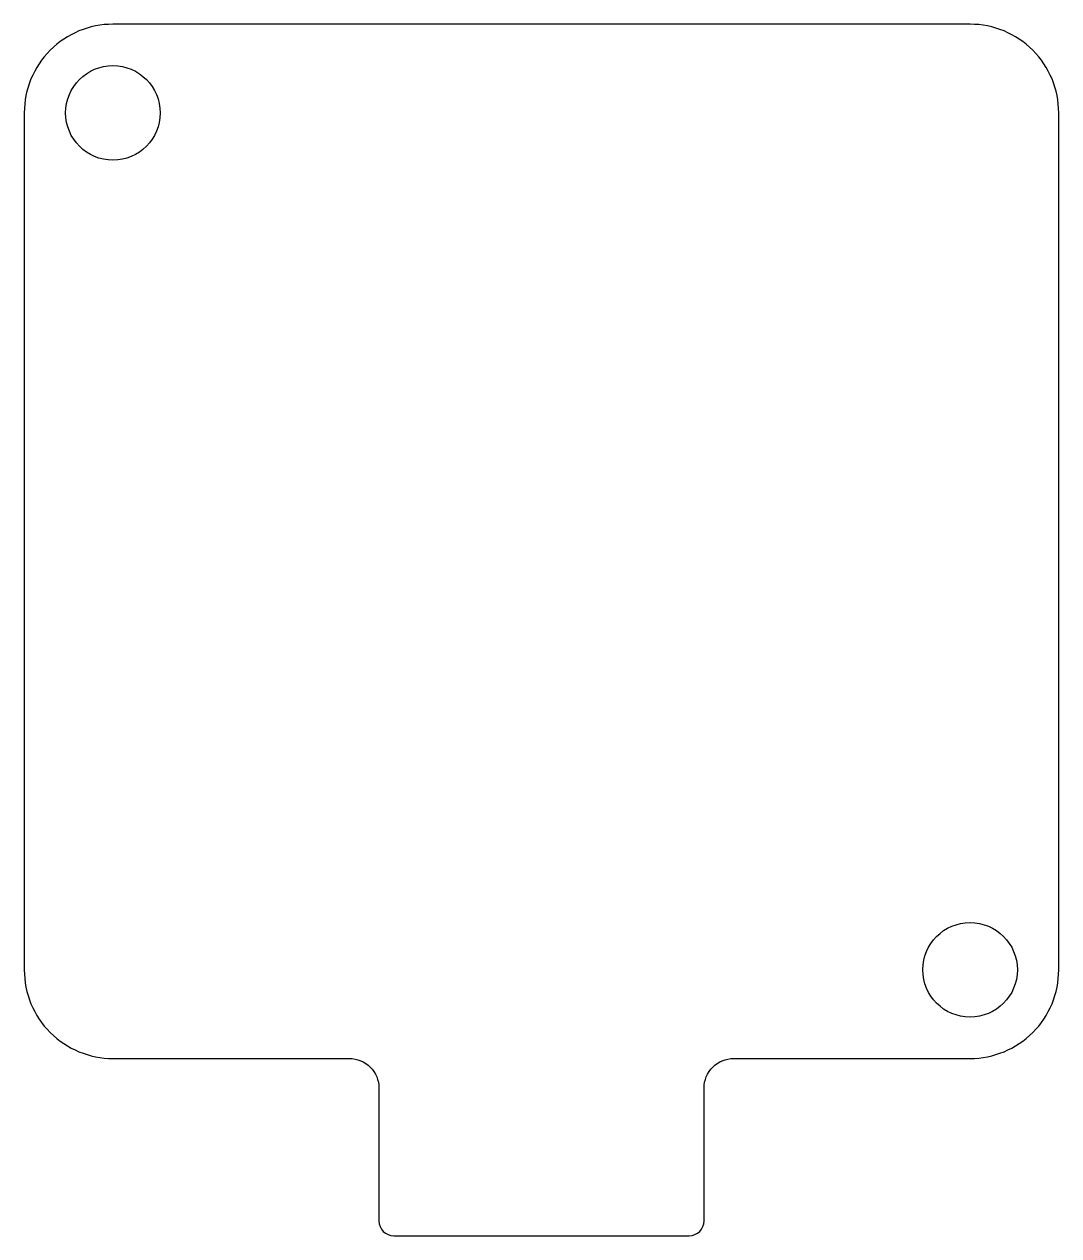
# Model space of a CAD drawing. Header units: millimetres. Extents: x -17.5 to 17.5, y -23.5 to 17.5.
import ezdxf

# ---------------------------------------------------------------- set-up
doc = ezdxf.new("R2010")
doc.units = ezdxf.units.MM
doc.layers.get('0').update_dxf_attribs({"linetype": 'CONTINUOUS'})

msp = doc.modelspace()

# ---------------------------------------------------------------- linework, layer by layer
msp.add_lwpolyline([(-5.5, -18.5), (-5.5, -23, 0.414214), (-5, -23.5), (5, -23.5, 0.414214), (5.5, -23), (5.5, -18.5, -0.414214), (6.5, -17.5), (14.5, -17.5, 0.414214), (17.5, -14.5), (17.5, 14.5, 0.414214), (14.5, 17.5), (-14.5, 17.5, 0.414214), (-17.5, 14.5), (-17.5, -14.5, 0.414214), (-14.5, -17.5), (-6.5, -17.5, -0.414214)], format="xyb", close=True)
for centre in [(-14.5, 14.5), (14.5, -14.5)]:
    msp.add_circle(centre, 1.6)

doc.saveas('drawing.dxf')
